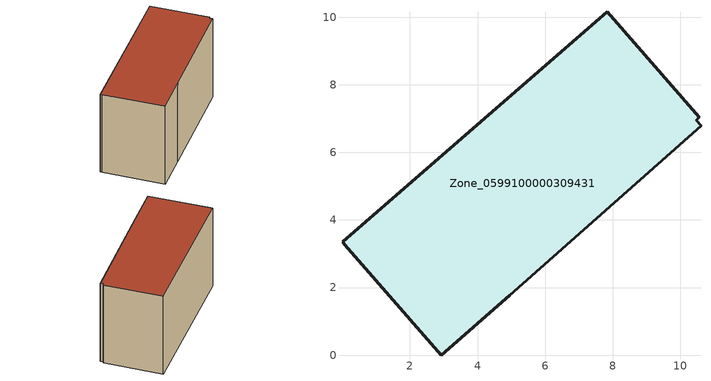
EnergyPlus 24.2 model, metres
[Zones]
Zone_0599100000309431
 floor ground (C_G): 10.48,6.95 10.62,6.8 4.95,1.77 2.92,0 0.08,3.26 0,3.35 7.84,10.16 10.56,7.05 z0
 wall outside (C_F): 10.56,7.05 7.84,10.16 0,3.35 0.08,3.26 2.92,0 4.95,1.77 10.62,6.8 10.48,6.95 10.56,7.05 z0:6.24
 roof outside (C_R): 10.62,6.8 10.48,6.95 10.56,7.05 7.84,10.16 0,3.35 0.08,3.26 2.92,0 4.95,1.77 z6.24
[BUILDING]
Pand.0599100000309431: North Axis=0; Terrain=City; Loads Convergence Tolerance Value=0.04; Temperature Convergence Tolerance Value=0.4; Solar Distribution=FullExterior; Maximum Number of Warmup Days=25; Minimum Number of Warmup Days=1
[Site:Location]
Rotterdam.The.Hague.AP_ZH_NLD Design_Conditions: Latitude=51.96; Longitude=4.45; Time Zone=1; Elevation=-4.5
[SITE:GROUNDTEMPERATURE:BUILDINGSURFACE]
18, 18, 18, 18, 18, 18, 18, 18, 18, 18, 18, 18
[MATERIAL] Thermal Absorptance=0.9; Solar Absorptance=0.7; Visible Absorptance=0.7
Name | Roughness | Thickness | Conductivity | Density | Specific Heat
G.TI.1946 | MediumSmooth | 0.15 | 1 | 540 | 1210
F.TI.1946 | Rough | 0.3 | 0.857143 | 1920 | 840
R.TI.1946 | MediumRough | 0.2 | 0.1 | 1500 | 1000
[CONSTRUCTION]
C_G: G.TI.1946
C_F: F.TI.1946
C_R: R.TI.1946
[ZONE]
Zone_0599100000309431: Type=1; Multiplier=1; Ceiling Height=Autocalculate; Volume=Autocalculate; Floor Area=autocalculate; Part of Total Floor Area=Yes
[ZONEINFILTRATION:DESIGNFLOWRATE]
Infil_Zone_0599100000309431: Zone or ZoneList or Space or SpaceList=Zone_0599100000309431; Schedule=AlwaysOn; Design Flow Rate Calculation Method=Flow/Area; Flow Rate per Floor Area=0.003; Constant Term Coefficient=1; Temperature Term Coefficient=0; Velocity Term Coefficient=0; Velocity Squared Term Coefficient=0
[HVACTEMPLATE:ZONE:IDEALLOADSAIRSYSTEM]
Zone_0599100000309431: Maximum Heating Supply Air Temperature=50; Minimum Cooling Supply Air Temperature=13; Maximum Heating Supply Air Humidity Ratio=0.0156; Minimum Cooling Supply Air Humidity Ratio=0.0077; Heating Limit=NoLimit; Cooling Limit=NoLimit; Dehumidification Control Type=ConstantSensibleHeatRatio; Cooling Sensible Heat Ratio=0.7; Dehumidification Setpoint=60; Humidification Control Type=None; Humidification Setpoint=30; Outdoor Air Method=None; Outdoor Air Flow Rate per Person=0.00944; Outdoor Air Flow Rate per Zone Floor Area=0; Outdoor Air Flow Rate per Zone=0; Demand Controlled Ventilation Type=None; Outdoor Air Economizer Type=NoEconomizer; Heat Recovery Type=None; Sensible Heat Recovery Effectiveness=0.7; Latent Heat Recovery Effectiveness=0.65
[ZONECONTROL:THERMOSTAT]
ThermostatControl_Zone_0599100000309431: Zone or ZoneList=Zone_0599100000309431; Control Type Schedule=DualSetpointControlType; Control 1=Thermostat_Zone_0599100000309431; Temperature Difference Between Cutout And Setpoint=0
[THERMOSTATSETPOINT:DUALSETPOINT]
Thermostat_Zone_0599100000309431: Heating Setpoint Temperature Schedule=HeatingSetpoint_Zone_0599100000309431; Cooling Setpoint Temperature Schedule=CoolingSetpoint_Zone_0599100000309431
[SCHEDULE:COMPACT]
HeatingSetpoint_Zone_0599100000309431: Through: 12/31, For: AllDays, Until: 24:00, 21
CoolingSetpoint_Zone_0599100000309431: Through: 12/31, For: AllDays, Until: 24:00, 24
DualSetpointControlType: Through: 12/31, For: AllDays, Until: 24:00, 4
AlwaysOn: Through: 12/31, For: AllDays, Until: 24:00, 1
